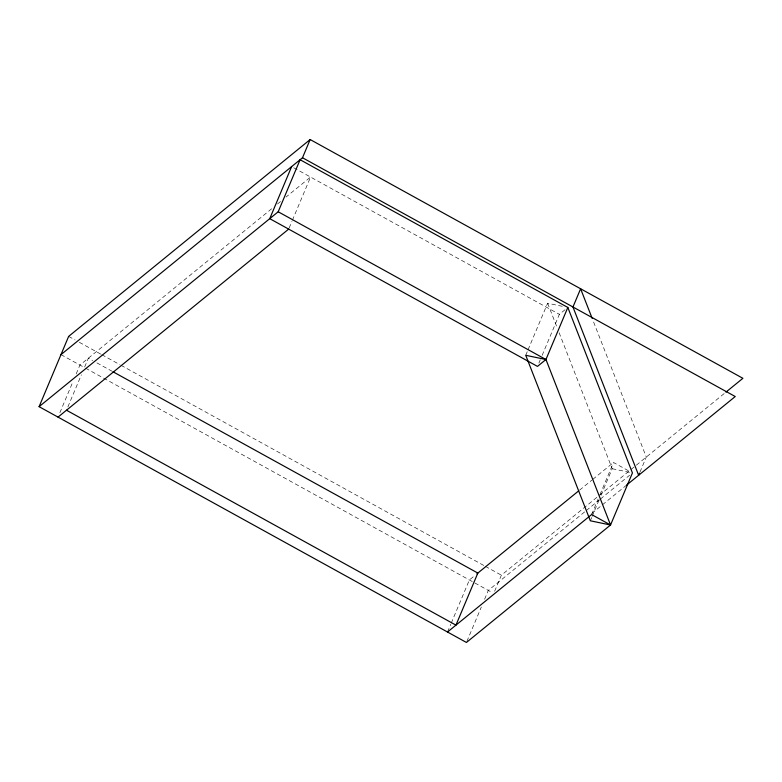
<?xml version="1.0" encoding="UTF-8"?>
<svg xmlns="http://www.w3.org/2000/svg" width="782" height="782" viewBox="0 0 782 782"><rect width="100%" height="100%" fill="white"/><g stroke="black" fill="none" stroke-linecap="round" stroke-linejoin="round"><path stroke-width="0.59" stroke-dasharray="3.91 2.93" d="M59.891 412.691L72.931 381.675M76.186 373.923L79.911 365.067L272.752 207.875M67.878 406.904L81.387 374.783M84.642 367.032L88.366 358.176L92.638 360.531M289.144 228.002L291.94 221.365M292.4 220.25L310.562 177.055L285.987 197.093M525.739 355.302L527.606 350.874M528.065 349.759L547.625 303.24L563.089 306.476M538.886 363.083L540.284 359.759M542.151 355.331L559.374 314.344L565.005 309.75M447.509 632.022L450.764 624.271M451.234 623.156L469.386 579.961L475.036 575.357M466.903 641.357L481.331 607.028M484.596 599.276L488.32 590.41L585.337 511.33M494.625 591.251L501.389 575.181L724.973 392.926M591.612 514.556L598.132 499.043M599.99 494.615L613.499 462.494L630.321 471.781M590.322 520.783L591.72 517.459M592.179 516.355L599.168 499.737M601.026 495.309L612.208 468.721L559.12 332.712M639.989 472.064L646.294 457.059L592.6 319.467M277.473 204.024L281.256 200.945M579.589 490.138L591.827 480.158M592.776 479.386L613.499 462.494M586.275 510.568L599.462 499.815M600.4 499.043L629.598 475.251M591.847 513.422L625.805 485.739M612.208 468.721L632.423 472.944M293.729 167.768L559.374 314.344M68.64 336.397L75.052 339.935M79.324 342.291L100.692 354.09M101.768 354.676L119.929 364.695M120.995 365.282L484.293 565.738M485.358 566.334L501.389 575.181M96.9 362.887L111.846 371.127M60.986 354.617L84.485 367.589M85.561 368.175L492.66 592.805M547.625 303.24L557.351 328.176"/><path stroke-width="1.17" d="M39.1 406.669L278.197 211.775L300.083 159.724L567.83 307.453L632.423 472.944L610.537 525.005L466.434 642.462L39.1 406.669L68.64 336.397L310.151 139.538L742.9 378.312L725.921 392.153M291.627 166.615L269.741 218.667L537.488 366.406L545.944 359.515L567.83 307.453M60.986 354.617L302.497 157.749L310.151 139.538M639.539 473.13L638.64 475.28L572.962 306.994L580.615 288.773L592.16 318.333M58.034 417.119L288.675 229.116M476.922 573.822L578.641 490.901M626.402 485.251L735.236 396.533L302.497 157.749M447.509 632.022L591.612 514.556L610.547 524.996L545.963 359.525L278.197 211.775M545.963 359.525L525.739 355.302L590.322 520.783L610.537 525.005M112.911 371.714L477.841 573.069L455.955 625.131L66.49 410.227"/></g></svg>
